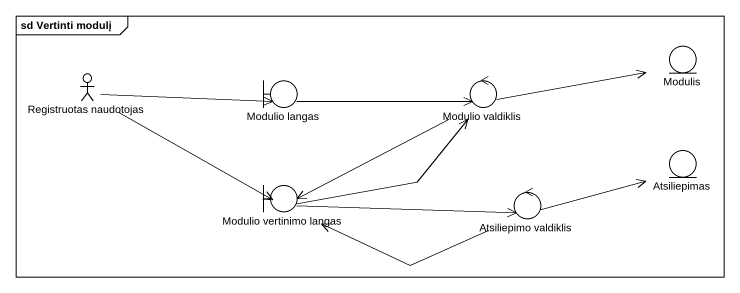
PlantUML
@startuml
mainframe sd Vertinti modulį
entity Modulis
actor "Registruotas naudotojas" as Registruotas_naudotojas
boundary "Modulio langas" as Modulio_langas
control "Modulio valdiklis" as Modulio_valdiklis
boundary "Modulio vertinimo langas" as Modulio_vertinimo_langas
entity Atsiliepimas
control "Atsiliepimo valdiklis" as Atsiliepimo_valdiklis
Registruotas_naudotojas -right-> Modulio_langas
Registruotas_naudotojas -right-> Modulio_vertinimo_langas
Modulio_langas -right-> Modulio_valdiklis
Modulio_valdiklis -right-> Modulis
Modulio_valdiklis -left-> Modulio_vertinimo_langas
Modulio_vertinimo_langas -right-> Modulio_valdiklis
Modulio_vertinimo_langas -right-> Atsiliepimo_valdiklis
Atsiliepimo_valdiklis -left-> Modulio_vertinimo_langas
Atsiliepimo_valdiklis -right-> Atsiliepimas
@enduml
